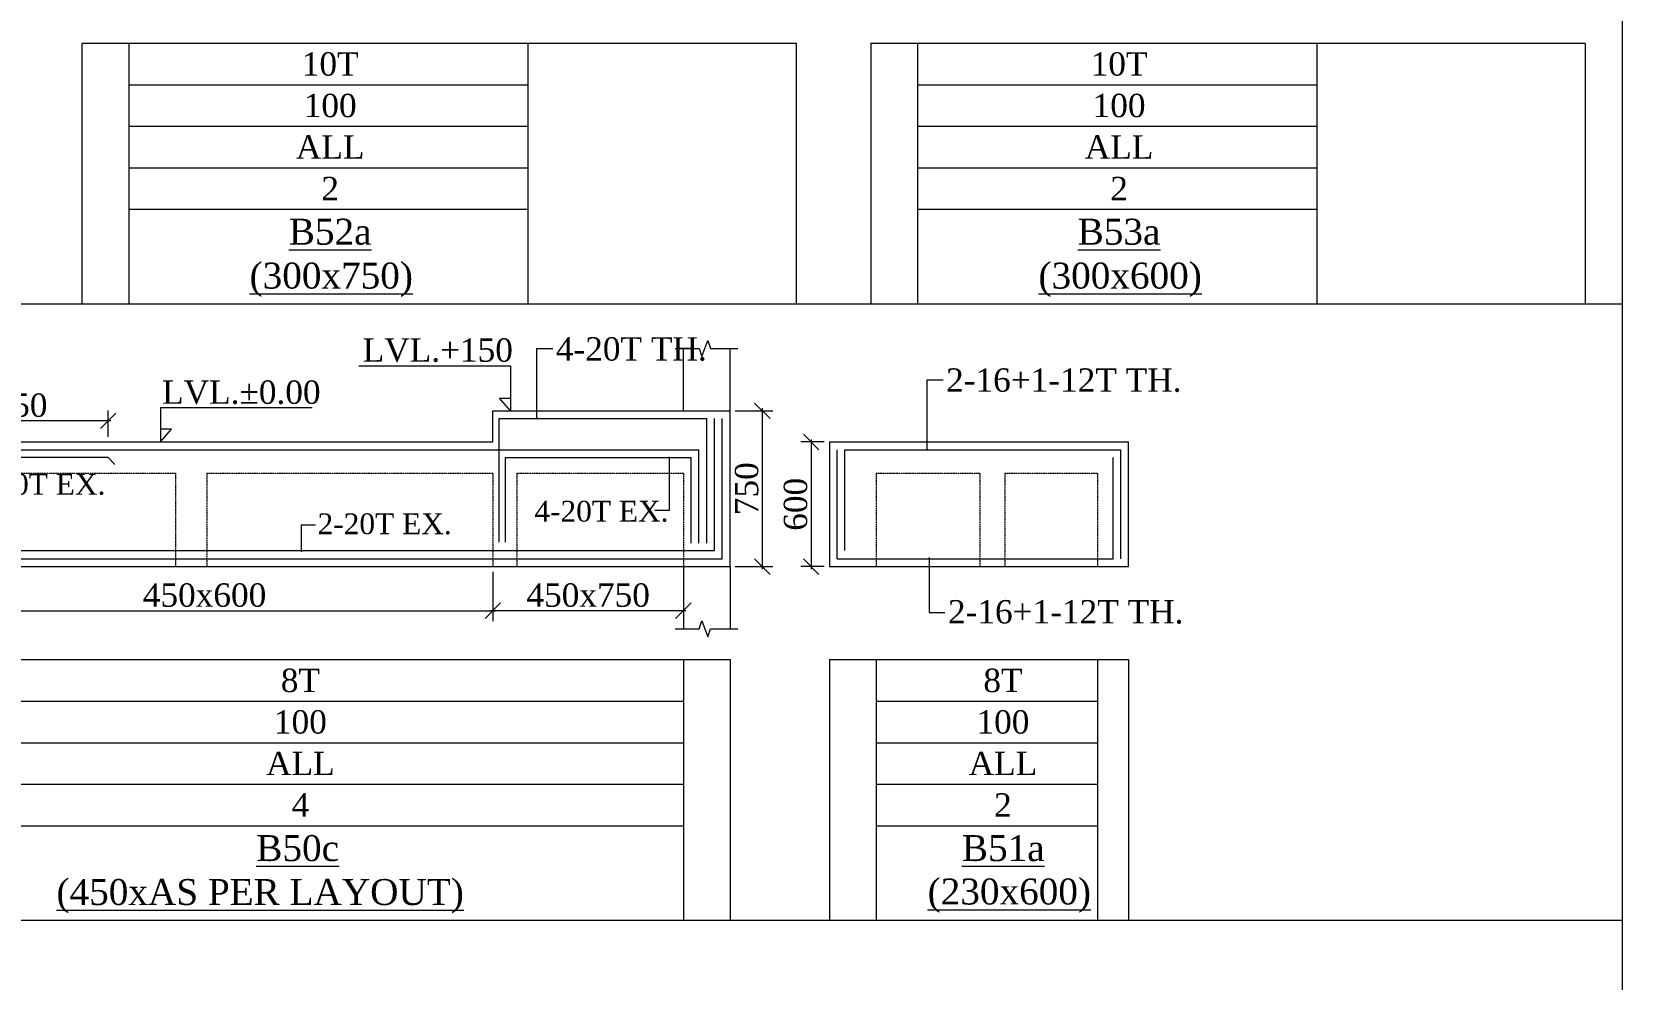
# Model space of a CAD drawing. Header units: millimetres. Extents: x 9781889 to 10654170, y -7832723 to -7608561.
# Drawn here: x 10180144 to 10195462, y -7781042 to -7771915 of the extents above; entities that cross this region are included whole.
import ezdxf
from ezdxf.enums import TextEntityAlignment as Align

# ---------------------------------------------------------------- set-up
doc = ezdxf.new("R2010")
doc.units = ezdxf.units.MM
doc.header["$LTSCALE"] = 10
doc.header["$PDMODE"] = 3
doc.linetypes.add('HIDDEN', pattern=[0.375, 0.25, -0.125])
for name, color, linetype, lineweight in [('LVL', 3, 'Continuous', 0), ('S-CUT OUT LINE', 9, 'Continuous', 0), ('S-DIM L.S.', 7, 'Continuous', 0), ('S-L.S.SECTION', 5, 'Continuous', 0), ('S-L.S.SLAB LINE', 252, 'HIDDEN', 0), ('S-L.S.STEEL', 1, 'Continuous', 9), ('S-SECTION MARK', 7, 'Continuous', 0), ('S-SHEET', 251, 'Continuous', 0), ('S-TEXT', 7, 'Continuous', 0), ('S-TEXT L.S. BEAM NO.', 30, 'Continuous', 0), ('S-TEXT. L.S.', 7, 'Continuous', 0)]:
    doc.layers.add(name, color=color, linetype=linetype, lineweight=lineweight)
doc.styles.add('135', font='arial.ttf', dxfattribs={"width": 0.8, "height": 135})
doc.styles.get("Standard").update_dxf_attribs({"font": 'arial.ttf'})
doc.styles.add('TEXT', font='times.ttf')
doc.dimstyles.new('75', dxfattribs={"dimtxt": 135, "dimasz": 90, "dimexe": 0.1, "dimexo": 0.03, "dimgap": 0.09, "dimtad": 1, "dimdec": 0, "dimzin": 0, "dimdsep": 46, "dimtxsty": '135', "dimblk": 'ARCHTICK', "dimcen": 0.09, "dimclrd": 256, "dimclre": 256, "dimclrt": 256, "dimadec": 0, "dimazin": 0, "dimtfac": 1, "dimtdec": 0, "dimtofl": 0, "dimtmove": 1, "dimatfit": 3, "dimldrblk": 'DOTSMALL', "dimfxl": 1, "dimtolj": 1, "dimtzin": 0, "dimlwd": -1, "dimlwe": -1, "dimarcsym": 0})
doc.dimstyles.new('SETU_1', dxfattribs={"dimtxt": 200, "dimasz": 150, "dimexe": 100, "dimexo": 50, "dimgap": 35, "dimtad": 1, "dimdec": 0, "dimzin": 0, "dimdsep": 46, "dimtxsty": 'Standard', "dimblk": 'OBLIQUE', "dimcen": 150, "dimdle": 25, "dimclrd": 256, "dimclre": 7, "dimclrt": 256, "dimadec": 0, "dimazin": 0, "dimtfac": 1, "dimtdec": 0, "dimtofl": 0, "dimtmove": 1, "dimatfit": 3, "dimfxl": 1, "dimtolj": 1, "dimtzin": 0, "dimlwd": -1, "dimlwe": 5, "dimarcsym": 1})

# ---------------------------------------------------------------- blocks, each defined once
blk = doc.blocks.new('_Oblique')
at = {"color": 0, "linetype": 'ByBlock', "lineweight": -2}
blk.add_line((-0.5, -0.5), (0.5, 0.5), dxfattribs=at)
blk = doc.blocks.new('*D547')
at = {"layer": 'Defpoints', "color": 0, "transparency": 16777216}
for p in [(10179030, -7775663), (10179030, -7775867, 0), (10180880, -7775867, 0)]:
    blk.add_point(p, dxfattribs=at)
at = {"layer": 'S-DIM L.S.', "color": 7, "lineweight": 5, "transparency": 16777216}
for p, q in [((10179030, -7775817), (10179030, -7775563)), ((10180880, -7775817), (10180880, -7775563))]:
    blk.add_line(p, q, dxfattribs=at)
at = {"layer": 'S-DIM L.S.', "transparency": 16777216}
blk.add_line((10180905, -7775663), (10179005, -7775663), dxfattribs=at)
at = {"layer": 'S-DIM L.S.', "transparency": 16777216, "xscale": 150, "yscale": 150, "zscale": 150, "rotation": 180}
blk.add_blockref('_Oblique', (10179030, -7775663), dxfattribs=at)
at = {"layer": 'S-DIM L.S.', "transparency": 16777216, "xscale": 150, "yscale": 150, "zscale": 150}
blk.add_blockref('_Oblique', (10180880, -7775663), dxfattribs=at)
at = {"layer": 'S-DIM L.S.', "transparency": 16777216, "insert": (10179955, -7775514), "char_height": 225, "attachment_point": 5, "style": 'TEXT'}
blk.add_mtext('\\A1;1850', dxfattribs=at)
blk = doc.blocks.new('_ArchTick')
at = {"color": 0, "linetype": 'ByBlock', "const_width": 0.15}
blk.add_lwpolyline([(-0.5, -0.5), (0.5, 0.5)], dxfattribs=at)
blk = doc.blocks.new('*D552')
at = {"layer": 'Defpoints', "color": 0, "transparency": 16777216}
for p in [(10187826, -7775867), (10187651, -7777067), (10187826, -7777067)]:
    blk.add_point(p, dxfattribs=at)
at = {"layer": 'S-DIM L.S.', "color": 7, "lineweight": 5, "transparency": 16777216}
for p, q in [((10187776, -7775867), (10187551, -7775867)), ((10187776, -7777067), (10187551, -7777067))]:
    blk.add_line(p, q, dxfattribs=at)
at = {"layer": 'S-DIM L.S.', "transparency": 16777216}
blk.add_line((10187651, -7775842), (10187651, -7777092), dxfattribs=at)
at = {"layer": 'S-DIM L.S.', "transparency": 16777216, "xscale": 150, "yscale": 150, "zscale": 150}
for p, rotation in [((10187651, -7775867), 90), ((10187651, -7777067), 270)]:
    blk.add_blockref('_Oblique', p, dxfattribs=dict(at, rotation=rotation))
at = {"layer": 'S-DIM L.S.', "transparency": 16777216, "insert": (10187501, -7776467), "char_height": 225, "attachment_point": 5, "rotation": 90, "style": 'TEXT'}
blk.add_mtext('\\A1;600', dxfattribs=at)
blk = doc.blocks.new('*D1761')
at = {"layer": 'Defpoints', "color": 0, "transparency": 16777216}
for p in [(10186870, -7775567, 0), (10186870, -7777067, 0), (10187180, -7777067)]:
    blk.add_point(p, dxfattribs=at)
at = {"layer": 'S-DIM L.S.', "color": 7, "lineweight": 5, "transparency": 16777216}
for p, q in [((10186920, -7775567), (10187280, -7775567)), ((10186920, -7777067), (10187280, -7777067))]:
    blk.add_line(p, q, dxfattribs=at)
at = {"layer": 'S-DIM L.S.', "transparency": 16777216}
blk.add_line((10187180, -7775542), (10187180, -7777092), dxfattribs=at)
at = {"layer": 'S-DIM L.S.', "transparency": 16777216, "xscale": 150, "yscale": 150, "zscale": 150}
for p, rotation in [((10187180, -7775567), 90), ((10187180, -7777067), 270)]:
    blk.add_blockref('_Oblique', p, dxfattribs=dict(at, rotation=rotation))
at = {"layer": 'S-DIM L.S.', "transparency": 16777216, "insert": (10187030, -7776317), "char_height": 225, "attachment_point": 5, "rotation": 90, "style": 'TEXT'}
blk.add_mtext('\\A1;750', dxfattribs=at)
blk = doc.blocks.new('*D1770')
at = {"layer": 'Defpoints', "color": 0, "transparency": 16777216}
for p in [(10179030, -7777067, 0), (10184585, -7777067, 0), (10184585, -7777493)]:
    blk.add_point(p, dxfattribs=at)
at = {"layer": 'S-DIM L.S.', "color": 7, "lineweight": 5, "transparency": 16777216}
for p, q in [((10179030, -7777117), (10179030, -7777593)), ((10184585, -7777117), (10184585, -7777593))]:
    blk.add_line(p, q, dxfattribs=at)
at = {"layer": 'S-DIM L.S.', "transparency": 16777216}
blk.add_line((10179005, -7777493), (10184610, -7777493), dxfattribs=at)
at = {"layer": 'S-DIM L.S.', "transparency": 16777216, "xscale": 150, "yscale": 150, "zscale": 150, "rotation": 180}
blk.add_blockref('_Oblique', (10179030, -7777493), dxfattribs=at)
at = {"layer": 'S-DIM L.S.', "transparency": 16777216, "xscale": 150, "yscale": 150, "zscale": 150}
blk.add_blockref('_Oblique', (10184585, -7777493), dxfattribs=at)
at = {"layer": 'S-DIM L.S.', "transparency": 16777216, "insert": (10181808, -7777343), "char_height": 225, "attachment_point": 5, "style": 'TEXT'}
blk.add_mtext('\\A1;450x600', dxfattribs=at)
blk = doc.blocks.new('*D1771')
at = {"layer": 'Defpoints', "color": 0, "transparency": 16777216}
for p in [(10184585, -7777067, 0), (10186420, -7777067, 0), (10184585, -7777493)]:
    blk.add_point(p, dxfattribs=at)
at = {"layer": 'S-DIM L.S.', "color": 7, "lineweight": 5, "transparency": 16777216}
for p, q in [((10184585, -7777117), (10184585, -7777593)), ((10186420, -7777117), (10186420, -7777593))]:
    blk.add_line(p, q, dxfattribs=at)
at = {"layer": 'S-DIM L.S.', "transparency": 16777216}
blk.add_line((10186445, -7777493), (10184560, -7777493), dxfattribs=at)
at = {"layer": 'S-DIM L.S.', "transparency": 16777216, "xscale": 150, "yscale": 150, "zscale": 150, "rotation": 180}
blk.add_blockref('_Oblique', (10184585, -7777493), dxfattribs=at)
at = {"layer": 'S-DIM L.S.', "transparency": 16777216, "xscale": 150, "yscale": 150, "zscale": 150}
blk.add_blockref('_Oblique', (10186420, -7777493), dxfattribs=at)
at = {"layer": 'S-DIM L.S.', "transparency": 16777216, "insert": (10185503, -7777343), "char_height": 225, "attachment_point": 5, "style": 'TEXT'}
blk.add_mtext('\\A1;450x750', dxfattribs=at)

msp = doc.modelspace()

# ---------------------------------------------------------------- linework, layer by layer
at = {"layer": 'LVL', "linetype": 'Continuous', "elevation": 0}
for points in [[(10183295.1, -7775132), (10184756.3, -7775132), (10184756.3, -7775567), (10184648.1, -7775445), (10184756.3, -7775445)], [(10182844.4, -7775537.7), (10181383.1, -7775537.7), (10181383.1, -7775867), (10181491.3, -7775745), (10181383.1, -7775745)]]:
    msp.add_lwpolyline(points, dxfattribs=at)
at = {"layer": 'S-CUT OUT LINE', "color": 5, "elevation": 0}
for points in [[(10186341.9, -7774967), (10186570.5, -7774967), (10186598.5, -7775043.9), (10186654.4, -7774890.2), (10186682.4, -7774967), (10186945.2, -7774967)], [(10186341.9, -7777667), (10186570.5, -7777667), (10186598.5, -7777590.2), (10186654.4, -7777743.9), (10186682.4, -7777667), (10186945.2, -7777667)]]:
    msp.add_lwpolyline(points, dxfattribs=at)
at = {"layer": 'S-L.S.SECTION'}
for p, q in [((10186420.2, -7775567, 0), (10186420.2, -7774967, 0)), ((10186870.2, -7775567, 0), (10186870.2, -7774967, 0)), ((10184585.1, -7775567, 0), (10186870.1, -7775567, 0)), ((10184585.1, -7775867, 0), (10184585.1, -7775567, 0)), ((10186870.1, -7777067, 0), (10186870.1, -7775567, 0)), ((10166695.3, -7775867, 0), (10184585.1, -7775867, 0)), ((10187825.8, -7775867, 0), (10190708.4, -7775867, 0)), ((10187825.8, -7775867), (10187825.8, -7777067)), ((10190708.4, -7777067, 0), (10190708.4, -7775867, 0)), ((10166245.1, -7777067, 0), (10186870.1, -7777067, 0)), ((10186420.2, -7777067, 0), (10186420.2, -7777667, 0)), ((10186870.2, -7777067, 0), (10186870.2, -7777667, 0)), ((10187825.8, -7777067, 0), (10190708.4, -7777067, 0))]:
    msp.add_line(p, q, dxfattribs=at)
at = {"layer": 'S-L.S.SLAB LINE', "ltscale": 0.3}
for p, q in [((10179030.1, -7776167, 0), (10181530.1, -7776167, 0)), ((10181830.1, -7776167, 0), (10184585.1, -7776167, 0)), ((10184585.1, -7776167, 0), (10184585.1, -7777067, 0)), ((10184815.1, -7776167, 0), (10186420.1, -7776167, 0)), ((10184815.1, -7776167, 0), (10184815.1, -7777067, 0)), ((10186420.1, -7776167, 0), (10186420.1, -7777067, 0)), ((10187825.8, -7776167, 0), (10187825.8, -7776167, 0)), ((10188275.8, -7776167, 0), (10189275.8, -7776167, 0)), ((10188275.8, -7776167), (10188275.8, -7777067)), ((10189275.8, -7776167, 0), (10189275.8, -7777067, 0)), ((10189517.3, -7776167, 0), (10190408.4, -7776167, 0)), ((10189517.3, -7776167, 0), (10189517.3, -7777067, 0)), ((10190408.4, -7776167, 0), (10190408.4, -7777067, 0))]:
    msp.add_line(p, q, dxfattribs=at)
at = {"layer": 'S-L.S.SLAB LINE', "ltscale": 0.3, "elevation": 0}
for points in [[(10181530.1, -7777067), (10181530.1, -7776167)], [(10181830.1, -7776167), (10181830.1, -7777067)]]:
    msp.add_lwpolyline(points, dxfattribs=at)
at = {"layer": 'S-L.S.STEEL'}
for p, q in [((10184641.9, -7775642, 0), (10186645.1, -7775642, 0)), ((10184641.9, -7775642, 0), (10184641.9, -7776832.1, 0)), ((10186645.1, -7776842, 0), (10186645.1, -7775642, 0)), ((10186720.1, -7776917, 0), (10186720.1, -7775642, 0)), ((10186795.1, -7776992, 0), (10186795.1, -7775642, 0)), ((10166395.1, -7775942, 0), (10186570.1, -7775942, 0)), ((10186570.1, -7776842, 0), (10186570.1, -7775942, 0)), ((10187900.8, -7776992, 0), (10187900.8, -7775942, 0)), ((10187975.8, -7775942, 0), (10190633.4, -7775942, 0)), ((10187975.8, -7776912.4, 0), (10187975.8, -7775942, 0)), ((10190633.4, -7776992, 0), (10190633.4, -7775942, 0)), ((10180880.2, -7776017, 0), (10180943.4, -7776083.9, 0)), ((10184702.1, -7776017, 0), (10186495.1, -7776017, 0)), ((10184702.1, -7776017, 0), (10184702.1, -7776832.1, 0)), ((10186495.1, -7776842, 0), (10186495.1, -7776017, 0)), ((10190558.4, -7776992, 0), (10190558.4, -7776017, 0)), ((10166320.1, -7776992, 0), (10186795.1, -7776992, 0)), ((10187900.8, -7776992, 0), (10190558.4, -7776992, 0))]:
    msp.add_line(p, q, dxfattribs=at)
at = {"layer": 'S-L.S.STEEL', "elevation": 0}
msp.add_lwpolyline([(10186720.1, -7776917), (10178673, -7776917), (10178673, -7776175.3)], dxfattribs=at)
at = {"layer": 'S-L.S.STEEL'}
msp.add_polyline3d([(10180880.2, -7776017, 0), (10177530.2, -7776017, 0), (10177467, -7776083.9, 0)], dxfattribs=at)
at = {"layer": 'S-SHEET'}
for p, q in [((10180627.3, -7772025.3, 0), (10187507.3, -7772025.3, 0)), ((10180627.3, -7772025.3), (10180627.3, -7774534.6)), ((10181077.3, -7772025.3, 0), (10181077.3, -7774534.6, 0)), ((10184922.3, -7772025.3, 0), (10184922.3, -7774534.6, 0)), ((10187507.3, -7772025.3, 0), (10187507.3, -7774534.6, 0)), ((10188225.7, -7772025.3, 0), (10195105.7, -7772025.3, 0)), ((10188225.7, -7772025.3), (10188225.7, -7774534.6)), ((10188675.7, -7772025.3, 0), (10188675.7, -7774534.6, 0)), ((10192520.7, -7772025.3, 0), (10192520.7, -7774534.6, 0)), ((10195105.7, -7772025.3, 0), (10195105.7, -7774534.6, 0)), ((10181077.3, -7772425.3, 0), (10184922.3, -7772425.3, 0)), ((10188675.7, -7772425.3, 0), (10192520.7, -7772425.3, 0)), ((10181077.3, -7772825.3, 0), (10184922.3, -7772825.3, 0)), ((10188675.7, -7772825.3, 0), (10192520.7, -7772825.3, 0)), ((10181077.3, -7773225.3, 0), (10184922.3, -7773225.3, 0)), ((10188675.7, -7773225.3, 0), (10192520.7, -7773225.3, 0)), ((10181077.3, -7773625.3, 0), (10184922.3, -7773625.3, 0)), ((10188675.7, -7773625.3, 0), (10192520.7, -7773625.3, 0)), ((10144128.2, -7774534.6), (10195462.4, -7774534.6)), ((10180627.3, -7774534.6, 0), (10187507.3, -7774534.6, 0)), ((10188225.7, -7774534.6, 0), (10195105.7, -7774534.6, 0)), ((10166245.1, -7777963.5, 0), (10186870.1, -7777963.5, 0)), ((10186420.1, -7777963.5, 0), (10186420.1, -7780472.8, 0)), ((10186870.1, -7777963.5, 0), (10186870.1, -7780472.8, 0)), ((10187825.8, -7777963.5, 0), (10190708.4, -7777963.5, 0)), ((10187825.8, -7777963.5), (10187825.8, -7780472.8)), ((10188275.8, -7777963.5), (10188275.8, -7780472.8)), ((10190408.4, -7777963.5, 0), (10190408.4, -7780472.8, 0)), ((10190708.4, -7777963.5, 0), (10190708.4, -7780472.8, 0)), ((10179030.1, -7778363.5, 0), (10186420.1, -7778363.5, 0)), ((10188275.8, -7778363.5, 0), (10190408.4, -7778363.5, 0)), ((10179030.1, -7778763.5, 0), (10186420.1, -7778763.5, 0)), ((10188275.8, -7778763.5, 0), (10190408.4, -7778763.5, 0)), ((10179030.1, -7779163.5, 0), (10186420.1, -7779163.5, 0)), ((10188275.8, -7779163.5, 0), (10190408.4, -7779163.5, 0)), ((10179030.1, -7779563.5, 0), (10186420.1, -7779563.5, 0)), ((10188275.8, -7779563.5, 0), (10190408.4, -7779563.5, 0)), ((10144128.2, -7780472.8), (10195462.4, -7780472.8)), ((10166245.1, -7780472.8), (10186870.1, -7780472.8, 0)), ((10187825.8, -7780472.8, 0), (10190708.4, -7780472.8, 0))]:
    msp.add_line(p, q, dxfattribs=at)
msp.add_lwpolyline([(10144128.2, -7760218.1), (10195462.4, -7760218.1), (10195462.4, -7801877.7), (10144128.2, -7801877.7)], close=True, dxfattribs=at)

# ---------------------------------------------------------------- texts
at = {"layer": 'LVL', "style": 'TEXT'}
for s, p in [('LVL.+150', (10183331.1, -7775093.6, 0)), ('LVL.%%P0.00', (10181398.9, -7775499.3, 0))]:
    msp.add_text(s, height=225, dxfattribs=at).set_placement(p)
at = {"layer": 'S-TEXT', "linetype": 'ByBlock', "style": 'TEXT'}
for s, p in [('10T', (10183018.1, -7772225.3, 0)), ('10T', (10190616.6, -7772225.3, 0)), ('100', (10183018.1, -7772625.3, 0)), ('100', (10190616.6, -7772625.3, 0)), ('ALL', (10183018.1, -7773025.3, 0)), ('ALL', (10190616.6, -7773025.3, 0)), ('2', (10183018.1, -7773425.3, 0)), ('2', (10190616.6, -7773425.3, 0)), ('8T', (10182731.1, -7778163.5, 0)), ('8T', (10189497.9, -7778163.5, 0)), ('100', (10182731.1, -7778563.5, 0)), ('100', (10189497.9, -7778563.5, 0)), ('ALL', (10182731.1, -7778963.5, 0)), ('ALL', (10189497.9, -7778963.5, 0)), ('4', (10182731.1, -7779363.5, 0)), ('2', (10189497.9, -7779363.5, 0))]:
    msp.add_text(s, height=225, dxfattribs=at).set_placement(p, align=Align.MIDDLE_CENTER)
at = {"layer": 'S-TEXT L.S. BEAM NO.', "color": 91, "linetype": 'ByBlock', "style": 'TEXT'}
for s, p in [('%%UB52a', (10182619.3, -7773966, 0)), ('%%UB53a', (10190217.7, -7773966, 0)), ('%%U(300x750)', (10182241.9, -7774389, 0)), ('%%U(300x600)', (10189840.3, -7774389, 0))]:
    msp.add_text(s, height=250, dxfattribs=at).set_placement(p)
at = {"layer": 'S-TEXT L.S. BEAM NO.', "color": 140, "linetype": 'ByBlock', "style": 'TEXT'}
for s, p in [('%%UB50c', (10182306.4, -7779904.2, 0)), ('%%U(450xAS PER LAYOUT)', (10180382.2, -7780327.2, 0))]:
    msp.add_text(s, height=250, dxfattribs=at).set_placement(p)
at = {"layer": 'S-TEXT L.S. BEAM NO.', "color": 1, "linetype": 'ByBlock', "style": 'TEXT'}
for s, p in [('%%UB51a', (10189102.6, -7779904.2, 0)), ('%%U(230x600)', (10188772.8, -7780322.3, 0))]:
    msp.add_text(s, height=250, dxfattribs=at).set_placement(p)
at = {"layer": 'S-TEXT. L.S.', "style": 'TEXT'}
for s, height, p in [('4-20T TH.', 225, (10185191.5, -7775082.8, 0)), ('2-16+1-12T TH.', 225, (10188950.2, -7775382.8, 0)), ('4-20T EX.', 200, (10179561.1, -7776374.6, 0)), ('2-20T EX.', 200, (10182896.6, -7776755, 0)), ('4-20T EX.', 200, (10184984.8, -7776633.7, 0)), ('2-16+1-12T TH.', 225, (10188968.5, -7777614.9, 0))]:
    msp.add_text(s, height=height, dxfattribs=at).set_placement(p)

# ---------------------------------------------------------------- dimensions: what is measured, and where the dimension line sits
at = {"layer": 'S-DIM L.S.'}
dim = msp.add_linear_dim(base=(10179030.2, -7775663.2, 0), p1=(10180880.2, -7775867, 0), p2=(10179030.2, -7775867, 0), dimstyle='SETU_1', override={"dimtxt": 225, "dimtxsty": 'TEXT'}, dxfattribs=at)
dim.commit()
dim.dimension.update_dxf_attribs({"geometry": '*D547', "text_midpoint": (10179955.2, -7775513.8, 0)})
at = {"layer": 'S-DIM L.S.', "color": 7}
for base, p1, p2, picture, middle in [((10187180, -7777067), (10186870.2, -7775567, 0), (10186870.2, -7777067, 0), '*D1761', (10187030.3, -7776317)), ((10187650.6, -7777067, 0), (10187825.8, -7775867, 0), (10187825.8, -7777067, 0), '*D552', (10187501.2, -7776467, 0))]:
    dim = msp.add_linear_dim(base=base, p1=p1, p2=p2, angle=90, dimstyle='SETU_1', override={"dimtxt": 225, "dimlfac": 0.5, "dimtxsty": 'TEXT'}, dxfattribs=at)
    dim.commit()
    dim.dimension.update_dxf_attribs({"geometry": picture, "text_midpoint": middle})
at = {"layer": 'S-DIM L.S.'}
for p1, text, picture, middle in [((10179030.1, -7777067, 0), '450x600', '*D1770', (10181807.6, -7777343.1)), ((10186420.1, -7777067, 0), '450x750', '*D1771', (10185502.6, -7777342.7))]:
    dim = msp.add_linear_dim(base=(10184585.1, -7777492.5), p1=p1, p2=(10184585.1, -7777067, 0), text=text, dimstyle='SETU_1', override={"dimtxt": 225, "dimtxsty": 'TEXT'}, dxfattribs=at)
    dim.commit()
    dim.dimension.update_dxf_attribs({"geometry": picture, "text_midpoint": middle})

# ---------------------------------------------------------------- leaders
at = {"layer": 'S-SECTION MARK'}
for points in [[(10185009.8, -7775642, 0), (10185009.8, -7774967.6, 0), (10185162.4, -7774967.6, 0)], [(10188768.5, -7775942, 0), (10188768.5, -7775267.6, 0), (10188921.1, -7775267.6, 0)], [(10186284.4, -7776017, 0), (10186284.4, -7776528.5, 0), (10186145, -7776528.5, 0)], [(10182742.7, -7776917, 0), (10182742.7, -7776664.7, 0), (10182878.1, -7776664.7, 0)], [(10188786.9, -7776988.1, 0), (10188786.9, -7777510.1, 0), (10188939.4, -7777510.1, 0)]]:
    msp.add_leader(points, dimstyle='75', override={"dimasz": 75}, dxfattribs=at)

doc.saveas('drawing.dxf')
